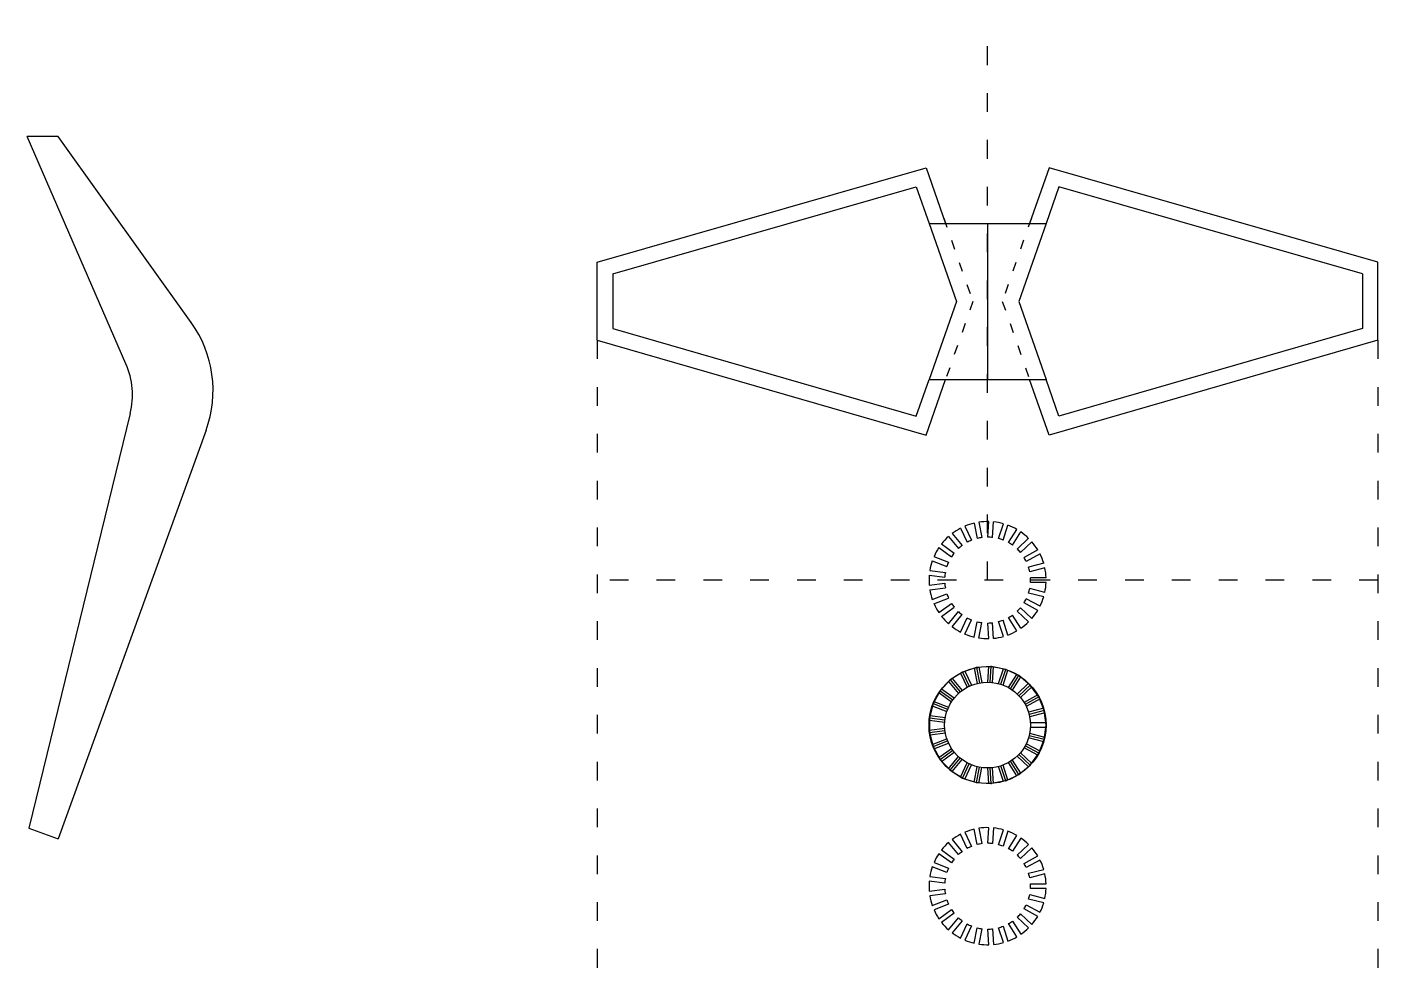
# Model space of a CAD drawing. Header units: millimetres. Extents: x 7085 to 25803, y -5245 to 9436.
# Drawn here: x 21862 to 22727, y 272 to 877 of the extents above; entities that cross this region are included whole.
import ezdxf

# ---------------------------------------------------------------- set-up
doc = ezdxf.new("R2010")
doc.units = ezdxf.units.MM
doc.linetypes.add('ACAD_ISO03W100', pattern=[30, 12, -18])

msp = doc.modelspace()

# ---------------------------------------------------------------- linework, layer by layer
at = {"linetype": 'ACAD_ISO03W100'}
for p, q in [((22477.1752, 522.23957), (22477.1752, 876.59102)), ((22227.1752, 675.90236), (22227.1752, 271.80621)), ((22727.1752, 675.90236), (22727.1752, 271.80621)), ((22727.1752, 522.23957), (22227.1752, 522.23957))]:
    msp.add_line(p, q, dxfattribs=at)
for p, q in [((21882.05912, 806.41488), (21862.05912, 806.41488)), ((21925.43192, 660.75703), (21862.05912, 806.41488)), ((21967.18921, 687.34641), (21882.05912, 806.41488)), ((22227.1752, 725.90236), (22437.81371, 786.36949)), ((22437.81371, 786.36949), (22450.27001, 750.78006)), ((22516.53669, 786.36949), (22504.08039, 750.78006)), ((22727.1752, 725.90236), (22516.53669, 786.36949)), ((22237.1752, 718.36914), (22431.4951, 774.15176)), ((22431.4951, 774.15176), (22439.6752, 750.78006)), ((22522.85529, 774.15176), (22514.6752, 750.78006)), ((22717.1752, 718.36914), (22522.85529, 774.15176)), ((22439.6752, 750.78006), (22514.6752, 750.78006)), ((22439.6752, 750.78006), (22457.1752, 700.78006)), ((22477.1752, 750.78006), (22477.1752, 650.78006)), ((22514.6752, 750.78006), (22497.1752, 700.78006)), ((22227.1752, 675.90236), (22227.1752, 725.90236)), ((22237.1752, 718.36914), (22237.1752, 683.42539)), ((22717.1752, 718.36914), (22717.1752, 683.42539)), ((22727.1752, 675.90236), (22727.1752, 725.90236)), ((22457.1752, 700.78006), (22439.6752, 650.78006)), ((22497.1752, 700.78006), (22514.6752, 650.78006)), ((22227.1752, 675.90236), (22437.7972, 615.14346)), ((22237.1752, 683.42539), (22431.48266, 627.37281)), ((22727.1752, 675.90236), (22516.5532, 615.14346)), ((22717.1752, 683.42539), (22522.86774, 627.37281)), ((22431.48266, 627.37281), (22439.6752, 650.78006)), ((22437.7972, 615.14346), (22450.27001, 650.78006)), ((22439.6752, 650.78006), (22514.6752, 650.78006)), ((22516.5532, 615.14346), (22504.08039, 650.78006)), ((22522.86774, 627.37281), (22514.6752, 650.78006)), ((21928.15552, 628.94548), (21863.25054, 363.21468)), ((21976.71106, 618.22675), (21882.05912, 356.41488)), ((22459.85123, 555.53192), (22464.12646, 546.4466)), ((22462.56572, 556.80925), (22466.84094, 547.72394)), ((22468.67497, 558.79427), (22470.55645, 548.93118)), ((22471.62183, 559.35641), (22473.50331, 549.49333)), ((22477.40233, 549.73863), (22478.0328, 559.75976)), ((22480.39641, 549.55026), (22481.02688, 559.57139)), ((22484.23393, 548.81821), (22487.33675, 558.36771)), ((22487.0871, 547.89116), (22490.18992, 557.44066)), ((22490.62201, 546.22776), (22496.00221, 554.70561)), ((22447.71874, 545.49504), (22455.84203, 539.59313)), ((22452.11603, 550.17768), (22458.51636, 542.441)), ((22454.42757, 552.08995), (22460.8279, 544.35328)), ((22493.15499, 544.62028), (22498.53519, 553.09813)), ((22503.4847, 549.00354), (22496.16517, 542.13004)), ((22505.53834, 546.81663), (22498.21881, 539.94314)), ((22442.86077, 537.43891), (22452.1966, 533.74259)), ((22445.95538, 543.06799), (22454.07867, 537.16608)), ((22509.31407, 541.61979), (22500.51513, 536.78253)), ((22510.75933, 538.99087), (22501.96039, 534.15361)), ((22440.1589, 528.42774), (22450.12066, 527.16927)), ((22441.75639, 534.64958), (22451.09222, 530.95326)), ((22513.12403, 533.01832), (22503.39855, 530.52124)), ((22513.8701, 530.11257), (22504.14462, 527.61549)), ((22439.7829, 525.45139), (22449.74466, 524.19293)), ((22439.7829, 519.02775), (22449.74466, 520.28621)), ((22514.6752, 523.73957), (22504.63426, 523.73957)), ((22514.6752, 520.73957), (22504.63426, 520.73957)), ((22440.1589, 516.0514), (22450.12066, 517.30986)), ((22441.75639, 509.82956), (22451.09222, 513.52588)), ((22442.86077, 507.04023), (22452.1966, 510.73655)), ((22513.12403, 511.46082), (22503.39855, 513.9579)), ((22513.8701, 514.36657), (22504.14462, 516.86365)), ((22445.95538, 501.41115), (22454.07867, 507.31306)), ((22447.71874, 498.9841), (22455.84203, 504.88601)), ((22452.11603, 494.30146), (22458.51636, 502.03814)), ((22503.4847, 495.4756), (22496.16517, 502.3491)), ((22505.53834, 497.66251), (22498.21881, 504.536)), ((22509.31407, 502.85935), (22500.51513, 507.69661)), ((22510.75933, 505.48827), (22501.96039, 510.32553)), ((22454.42757, 492.38919), (22460.8279, 500.12586)), ((22459.85123, 488.94722), (22464.12646, 498.03254)), ((22462.56572, 487.66989), (22466.84094, 496.7552)), ((22468.67497, 485.68487), (22470.55645, 495.54796)), ((22471.62183, 485.12273), (22473.50331, 494.98581)), ((22478.0328, 484.71938), (22477.40233, 494.74051)), ((22481.02688, 484.90775), (22480.39641, 494.92888)), ((22487.33675, 486.11142), (22484.23393, 495.66093)), ((22490.18992, 487.03848), (22487.0871, 496.58798)), ((22496.00221, 489.77353), (22490.62201, 498.25138)), ((22498.53519, 491.38101), (22493.15499, 499.85886)), ((22461.20847, 463.29134), (22453.2718, 458.25457)), ((22454.42757, 459.2107), (22460.8279, 451.47403)), ((22459.85123, 462.65267), (22464.12646, 453.56735)), ((22470.1484, 466.19609), (22461.20847, 463.29134)), ((22461.20847, 463.29134), (22465.46627, 454.24306)), ((22462.56572, 463.93), (22466.84094, 454.84469)), ((22468.67497, 465.91502), (22470.55645, 456.05193)), ((22479.52984, 466.78632), (22470.1484, 466.19609)), ((22470.1484, 466.19609), (22472.02221, 456.37322)), ((22471.62183, 466.47716), (22473.50331, 456.61408)), ((22477.40233, 456.85938), (22478.0328, 466.88051)), ((22478.90194, 456.80606), (22479.52984, 466.78632)), ((22488.76334, 465.02494), (22479.52984, 466.78632)), ((22480.39641, 456.67101), (22481.02688, 466.69214)), ((22484.23393, 455.93896), (22487.33675, 465.48847)), ((22485.67317, 455.51438), (22488.76334, 465.02494)), ((22487.0871, 455.01191), (22490.18992, 464.56141)), ((22497.2687, 461.02262), (22488.76334, 465.02494)), ((22490.62201, 453.34851), (22496.00221, 461.82636)), ((22491.91043, 452.57934), (22497.2687, 461.02262)), ((22493.15499, 451.74103), (22498.53519, 460.21888)), ((22504.51152, 455.03084), (22497.2687, 461.02262)), ((22446.83706, 451.40227), (22442.30858, 443.16499)), ((22445.95538, 450.18874), (22454.07867, 444.28683)), ((22453.2718, 458.25457), (22446.83706, 451.40227)), ((22446.83706, 451.40227), (22454.92723, 445.52442)), ((22447.71874, 452.61579), (22455.84203, 446.71388)), ((22452.11603, 457.29843), (22458.51636, 449.56175)), ((22453.2718, 458.25457), (22459.64604, 450.54944)), ((22503.4847, 456.12429), (22496.16517, 449.25079)), ((22504.51152, 455.03084), (22497.22184, 448.18537)), ((22505.53834, 453.93738), (22498.21881, 447.06389)), ((22510.0367, 447.42608), (22504.51152, 455.03084)), ((22442.30858, 443.16499), (22439.9709, 434.06032)), ((22441.75639, 441.77033), (22451.09222, 438.07401)), ((22442.30858, 443.16499), (22451.60634, 439.48375)), ((22442.86077, 444.55966), (22452.1966, 440.86334)), ((22509.31407, 448.74054), (22500.51513, 443.90328)), ((22510.0367, 447.42608), (22501.27363, 442.60855)), ((22510.75933, 446.11162), (22501.96039, 441.27436)), ((22513.49707, 438.68619), (22510.0367, 447.42608)), ((22439.7829, 432.57215), (22449.74466, 431.31368)), ((22439.9709, 434.06032), (22439.9709, 424.66032)), ((22439.9709, 434.06032), (22449.89204, 432.80698)), ((22440.1589, 435.54849), (22450.12066, 434.29003)), ((22513.12403, 440.13907), (22503.39855, 437.64199)), ((22513.49707, 438.68619), (22503.81124, 436.19929)), ((22513.8701, 437.23332), (22504.14462, 434.73624)), ((22514.6752, 429.36032), (22513.49707, 438.68619)), ((22439.7829, 426.1485), (22449.74466, 427.40696)), ((22439.9709, 424.66032), (22449.89204, 425.91366)), ((22439.9709, 424.66032), (22442.30858, 415.55565)), ((22440.1589, 423.17215), (22450.12066, 424.43062)), ((22513.8701, 421.48732), (22504.14462, 423.9844)), ((22514.6752, 430.86032), (22504.63426, 430.86032)), ((22514.6752, 427.86032), (22504.63426, 427.86032)), ((22513.49707, 420.03445), (22514.6752, 429.36032)), ((22441.75639, 416.95031), (22451.09222, 420.64663)), ((22442.30858, 415.55565), (22451.60634, 419.2369)), ((22442.30858, 415.55565), (22446.83706, 407.31837)), ((22442.86077, 414.16099), (22452.1966, 417.8573)), ((22510.0367, 411.29456), (22501.27363, 416.11209)), ((22510.75933, 412.60902), (22501.96039, 417.44628)), ((22513.12403, 418.58158), (22503.39855, 421.07866)), ((22513.49707, 420.03445), (22503.81124, 422.52135)), ((22510.0367, 411.29456), (22513.49707, 420.03445)), ((22445.95538, 408.5319), (22454.07867, 414.43382)), ((22446.83706, 407.31837), (22454.92723, 413.19623)), ((22446.83706, 407.31837), (22453.2718, 400.46607)), ((22447.71874, 406.10485), (22455.84203, 412.00676)), ((22452.11603, 401.42221), (22458.51636, 409.15889)), ((22453.2718, 400.46607), (22459.64604, 408.17121)), ((22454.42757, 399.50994), (22460.8279, 407.24662)), ((22498.53519, 398.50176), (22493.15499, 406.97961)), ((22503.4847, 402.59635), (22496.16517, 409.46985)), ((22504.51152, 403.6898), (22497.22184, 410.53528)), ((22505.53834, 404.78326), (22498.21881, 411.65675)), ((22509.31407, 409.9801), (22500.51513, 414.81736)), ((22504.51152, 403.6898), (22510.0367, 411.29456)), ((22453.2718, 400.46607), (22461.20847, 395.42931)), ((22459.85123, 396.06798), (22464.12646, 405.15329)), ((22461.20847, 395.42931), (22465.46627, 404.47758)), ((22462.56572, 394.79064), (22466.84094, 403.87595)), ((22468.67497, 392.80562), (22470.55645, 402.66871)), ((22470.1484, 392.52455), (22472.02221, 402.34742)), ((22471.62183, 392.24348), (22473.50331, 402.10656)), ((22478.0328, 391.84013), (22477.40233, 401.86126)), ((22479.52984, 391.93432), (22478.90194, 401.91459)), ((22481.02688, 392.0285), (22480.39641, 402.04963)), ((22487.33675, 393.23218), (22484.23393, 402.78168)), ((22488.76334, 393.6957), (22485.67317, 403.20627)), ((22490.18992, 394.15923), (22487.0871, 403.70873)), ((22496.00221, 396.89428), (22490.62201, 405.37213)), ((22497.2687, 397.69802), (22491.91043, 406.1413)), ((22497.2687, 397.69802), (22504.51152, 403.6898)), ((22461.20847, 395.42931), (22470.1484, 392.52455)), ((22470.1484, 392.52455), (22479.52984, 391.93432)), ((22488.76334, 393.6957), (22479.52984, 391.93432)), ((22488.76334, 393.6957), (22497.2687, 397.69802)), ((21863.25054, 363.21468), (21882.05912, 356.41488))]:
    msp.add_line(p, q)
at = {"linetype": 'ACAD_ISO03W100', "ltscale": 0.5}
for p, q in [((22449.11378, 754.08356), (22467.77001, 700.78006)), ((22505.23661, 754.08356), (22486.58039, 700.78006)), ((22467.77001, 700.78006), (22449.11378, 647.47656)), ((22486.58039, 700.78006), (22505.23661, 647.47656))]:
    msp.add_line(p, q, dxfattribs=at)
msp.add_lwpolyline([(22514.64519, 324.63927), (22504.63426, 324.63927, 0.027293043), (22504.63426, 327.63927), (22514.64519, 327.63927, 0.042852718), (22513.84103, 334.00481), (22504.14462, 331.51519, 0.027293043), (22503.39855, 334.42094), (22513.09496, 336.91055, 0.042852718), (22510.73303, 342.87612), (22501.96039, 338.05332, 0.027293043), (22500.51513, 340.68224), (22509.28777, 345.50504, 0.042852718), (22505.51646, 350.69579), (22498.21881, 343.84284, 0.027293043), (22496.16517, 346.02975), (22503.46282, 352.8827, 0.042852718), (22498.51911, 356.97249), (22493.15499, 348.51998, 0.027293043), (22490.62201, 350.12746), (22495.98613, 358.57997, 0.042852718), (22490.18065, 361.31182), (22487.0871, 351.79087, 0.027293043), (22484.23393, 352.71792), (22487.32748, 362.23887, 0.042852718), (22481.025, 363.44114), (22480.39641, 353.44996, 0.027293043), (22477.40233, 353.63833), (22478.03092, 363.62951, 0.042852718), (22471.62745, 363.22664), (22473.50331, 353.39303, 0.027293043), (22470.55645, 352.83089), (22468.68059, 362.66449, 0.042852718), (22462.57849, 360.6818), (22466.84094, 351.62364, 0.027293043), (22464.12646, 350.3463), (22459.86401, 359.40446, 0.042852718), (22454.4467, 355.96653), (22460.8279, 348.25298, 0.027293043), (22458.51636, 346.34071), (22452.13516, 354.05426, 0.042852718), (22447.74302, 349.3771), (22455.84203, 343.49283, 0.027293043), (22454.07867, 341.06578), (22445.97966, 346.95005, 0.042852718), (22442.88867, 341.32756), (22452.1966, 337.64229, 0.027293043), (22451.09222, 334.85296), (22441.7843, 338.53823, 0.042852718), (22440.18867, 332.32368), (22450.12066, 331.06898, 0.027293043), (22449.74466, 328.09263), (22439.81267, 329.34734, 0.042852718), (22439.81267, 322.93121), (22449.74466, 324.18591, 0.027293043), (22450.12066, 321.20957), (22440.18867, 319.95487, 0.042852718), (22441.7843, 313.74031), (22451.09222, 317.42558, 0.027293043), (22452.1966, 314.63625), (22442.88867, 310.95099, 0.042852718), (22445.97966, 305.32849), (22454.07867, 311.21277, 0.027293043), (22455.84203, 308.78572), (22447.74302, 302.90144, 0.042852718), (22452.13516, 298.22429), (22458.51636, 305.93784, 0.027293043), (22460.8279, 304.02557), (22454.4467, 296.31201, 0.042852718), (22459.86401, 292.87408), (22464.12646, 301.93224, 0.027293043), (22466.84094, 300.6549), (22462.57849, 291.59675, 0.042852718), (22468.68059, 289.61405), (22470.55645, 299.44766, 0.027293043), (22473.50331, 298.88552), (22471.62745, 289.05191, 0.042852718), (22478.03092, 288.64904), (22477.40233, 298.64021, 0.027293043), (22480.39641, 298.82858), (22481.025, 288.83741, 0.042852718), (22487.32748, 290.03967), (22484.23393, 299.56063, 0.027293043), (22487.0871, 300.48768), (22490.18065, 290.96672, 0.042852718), (22495.98613, 293.69858), (22490.62201, 302.15108, 0.027293043), (22493.15499, 303.75856), (22498.51911, 295.30606, 0.042852718), (22503.46282, 299.39585), (22496.16517, 306.2488, 0.027293043), (22498.21881, 308.43571), (22505.51646, 301.58275, 0.042852718), (22509.28777, 306.77351), (22500.51513, 311.59631, 0.027293043), (22501.96039, 314.22523), (22510.73303, 309.40243, 0.042852718), (22513.09496, 315.36799), (22503.39855, 317.85761, 0.027293043), (22504.14462, 320.76336), (22513.84103, 318.27374, 0.042852718)], format="xyb", close=True)
for radius in [37.5, 27.5]:
    msp.add_circle((22477.1752, 429.36032), radius)
for centre, radius, start, end in [((21906.17888, 643.726), 75, 340.12373152, 35.56353647), ((21879.5834, 640.80926), 50, 346.27419641, 23.51288901), ((22477.1752, 522.23957), 37.5, 117.49244278, 127.30755722), ((22477.1752, 522.23957), 37.5, 103.09244278, 112.90755722), ((22477.1752, 522.23957), 37.5, 88.69244278, 98.50755722), ((22477.1752, 522.23957), 37.5, 74.29244278, 84.10755722), ((22477.1752, 522.23957), 37.5, 59.89244278, 69.70755722), ((22477.1752, 522.23957), 37.5, 131.89244278, 141.70755722), ((22477.1752, 522.23957), 27.5, 112.07322389, 118.32677611), ((22477.1752, 522.23957), 27.5, 97.67322389, 103.92677611), ((22477.1752, 522.23957), 27.5, 83.27322389, 89.52677611), ((22477.1752, 522.23957), 27.5, 68.87322389, 75.12677611), ((22477.1752, 522.23957), 27.5, 54.47322389, 60.72677611), ((22477.1752, 522.23957), 37.5, 45.49244278, 55.30755722), ((22477.1752, 522.23957), 37.5, 31.09244278, 40.90755722), ((22477.1752, 522.23957), 37.5, 146.29244278, 156.10755722), ((22477.1752, 522.23957), 27.5, 140.87322389, 147.12677611), ((22477.1752, 522.23957), 27.5, 126.47322389, 132.72677611), ((22477.1752, 522.23957), 27.5, 40.07322389, 46.32677611), ((22477.1752, 522.23957), 27.5, 25.67322389, 31.92677611), ((22477.1752, 522.23957), 37.5, 16.69244278, 26.50755722), ((22477.1752, 522.23957), 37.5, 160.69244278, 170.50755722), ((22477.1752, 522.23957), 27.5, 155.27322389, 161.52677611), ((22477.1752, 522.23957), 27.5, 11.27322389, 17.52677611), ((22477.1752, 522.23957), 37.5, 2.29244278, 12.10755722), ((22477.1752, 522.23957), 37.5, 175.09244278, 184.90755722), ((22477.1752, 522.23957), 27.5, 169.67322389, 175.92677611), ((22477.1752, 522.23957), 27.5, 184.07322389, 190.32677611), ((22477.1752, 522.23957), 27.5, 356.87322389, 3.12677611), ((22477.1752, 522.23957), 37.5, 347.89244278, 357.70755722), ((22477.1752, 522.23957), 37.5, 189.49244278, 199.30755722), ((22477.1752, 522.23957), 27.5, 198.47322389, 204.72677611), ((22477.1752, 522.23957), 27.5, 342.47322389, 348.72677611), ((22477.1752, 522.23957), 37.5, 333.49244278, 343.30755722), ((22477.1752, 522.23957), 37.5, 203.89244278, 213.70755722), ((22477.1752, 522.23957), 27.5, 212.87322389, 219.12677611), ((22477.1752, 522.23957), 27.5, 227.27322389, 233.52677611), ((22477.1752, 522.23957), 27.5, 313.67322389, 319.92677611), ((22477.1752, 522.23957), 27.5, 328.07322389, 334.32677611), ((22477.1752, 522.23957), 37.5, 319.09244278, 328.90755722), ((22477.1752, 522.23957), 37.5, 218.29244278, 228.10755722), ((22477.1752, 522.23957), 27.5, 241.67322389, 247.92677611), ((22477.1752, 522.23957), 27.5, 256.07322389, 262.32677611), ((22477.1752, 522.23957), 27.5, 270.47322389, 276.72677611), ((22477.1752, 522.23957), 27.5, 284.87322389, 291.12677611), ((22477.1752, 522.23957), 27.5, 299.27322389, 305.52677611), ((22477.1752, 522.23957), 37.5, 304.69244278, 314.50755722), ((22477.1752, 522.23957), 37.5, 232.69244278, 242.50755722), ((22477.1752, 522.23957), 37.5, 247.09244278, 256.90755722), ((22477.1752, 522.23957), 37.5, 261.49244278, 271.30755722), ((22477.1752, 522.23957), 37.5, 275.89244278, 285.70755722), ((22477.1752, 522.23957), 37.5, 290.29244278, 300.10755722)]:
    msp.add_arc(centre, radius, start, end)
for p in [(22461.20847, 463.29134), (22470.1484, 466.19609), (22479.52984, 466.78632), (22488.76334, 465.02494), (22497.2687, 461.02262), (22446.83706, 451.40227), (22453.2718, 458.25457), (22504.51152, 455.03084), (22442.30858, 443.16499), (22510.0367, 447.42608), (22439.9709, 434.06032), (22513.49707, 438.68619), (22439.9709, 424.66032), (22514.6752, 429.36032), (22442.30858, 415.55565), (22513.49707, 420.03445), (22446.83706, 407.31837), (22510.0367, 411.29456), (22453.2718, 400.46607), (22504.51152, 403.6898), (22461.20847, 395.42931), (22470.1484, 392.52455), (22479.52984, 391.93432), (22488.76334, 393.6957), (22497.2687, 397.69802)]:
    msp.add_point(p)

doc.saveas('drawing.dxf')
